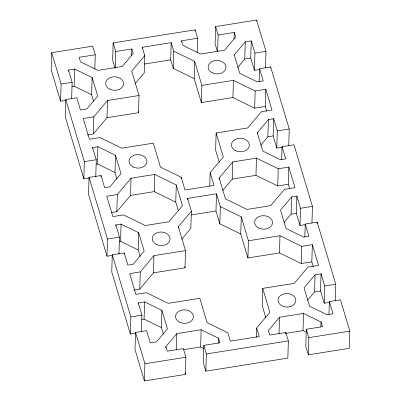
<?xml version="1.0" encoding="UTF-8"?>
<svg xmlns="http://www.w3.org/2000/svg" width="401" height="401" viewBox="0 0 401 401"><rect width="100%" height="100%" fill="white"/><g stroke="black" fill="none" stroke-linecap="round" stroke-linejoin="round"><path stroke-width="0.6" d="M94.847 68.887L95.263 54.762L92.686 46.16L51.689 52.686L51.178 69.884L60.566 101.207L66.1 100.325M60.566 101.207L61.077 84.009L51.689 52.686M68.441 71.248L68.476 70.02L74.676 69.032L92.155 77.573L97.694 96.045L86.791 109.002L80.461 110.009L76.797 97.779L65.729 99.543L65.223 116.736L83.829 178.826L89.197 177.969M71.649 98.826L72.14 82.25L68.476 70.02M93.608 101.323L91.644 94.766L74.165 86.225L74.676 69.032M83.829 178.826L84.335 161.633L65.729 99.543M92.586 148.771L92.626 147.543L97.884 146.706L115.498 155.312L121.002 173.683L109.914 186.861L104.656 187.698L101.007 175.518L89.067 177.417L88.556 194.61L107.022 256.219L112.395 255.367M91.644 94.766L92.155 77.573M87.398 134.916L93.283 133.979L93.794 116.786L107.483 100.516L139.037 95.488L131.728 71.137L144.756 55.649L142.25 47.278L171.197 42.666L173.753 51.193L173.242 68.391L194.194 78.626L201.362 102.571L232.921 97.548L254.665 108.175L265.262 106.486L265.773 89.288L255.176 90.977L233.427 80.35L201.873 85.378L201.362 102.571M95.764 176.926L96.275 159.728L92.626 147.543M116.942 179.026L114.987 172.51L97.373 163.904L97.884 146.706M100.972 176.746L101.007 175.518M93.283 133.979L106.972 117.709L107.483 100.516M197.222 52.977L197.658 38.24L195.142 29.839L113.147 42.897L112.641 60.095L115.047 68.125M107.022 256.219L107.533 239.026L89.067 177.417M115.237 68.085L115.729 51.503L113.147 42.897M115.779 226.169L115.819 224.941L121.077 224.104L138.691 232.71L144.195 251.081L133.112 264.259L127.849 265.096L124.2 252.911L112.26 254.815L111.754 272.008L130.36 334.093L135.889 333.216M114.987 172.51L115.498 155.312M111.533 212.535L116.826 211.688L117.338 194.495L131.032 178.219L154.741 174.44L176.28 184.961L182.48 205.653L168.926 221.763L145.212 225.542L123.453 214.911L112.871 216.595L106.751 196.179L117.338 194.495M118.957 254.319L119.468 237.126L115.819 224.941M140.134 256.424L138.18 249.903L120.566 241.297L121.077 224.104M124.165 254.139L124.2 252.911M131.638 55.694L131.839 48.937L115.729 51.503M116.826 211.688L130.52 195.412L131.032 178.219M130.36 334.093L130.866 316.9L112.26 254.815M106.972 117.709L138.525 112.686L139.037 95.488M142.215 48.506L142.25 47.278M138.235 304.138L138.27 302.91L144.601 301.898L161.919 310.364L167.453 328.835L156.455 341.913L150.255 342.9L146.591 330.67L135.523 332.434L135.012 349.627L144.4 380.95L185.397 374.419L185.909 357.226L183.327 348.619L167.217 351.186L165.854 346.639L176.801 333.622L201.142 329.742L218.54 338.243L219.903 342.795L203.793 345.361L203.282 362.554L205.858 371.161L287.853 358.103L288.359 340.905L285.843 332.509L269.733 335.076L268.369 330.524L279.527 317.261L303.532 313.437L321.011 321.978L322.419 326.68L306.309 329.246L305.798 346.444L308.314 354.84L349.311 348.314L349.822 331.116L340.434 299.793L329.371 301.557L328.985 314.454M138.18 249.903L138.691 232.71M144.756 55.649L144.245 72.842L135.167 83.639M133.884 290.048L139.774 289.111L140.285 271.918L153.969 255.648L185.528 250.62L178.34 226.68L191.372 211.192L187.538 198.41L216.49 193.798L220.319 206.58L219.808 223.773L240.76 234.014L247.928 257.958L279.487 252.936L301.231 263.557L311.828 261.868L312.339 244.675L301.742 246.364L279.993 235.738L248.44 240.765L247.928 257.958M141.443 331.717L141.934 315.136L138.27 302.91M163.372 334.113L161.408 327.557L144.089 319.096L144.601 301.898M144.4 380.95L144.911 363.757L135.523 332.434M178.25 210.435L175.768 202.159L154.235 191.633L154.741 174.44M139.774 289.111L153.463 272.84L153.969 255.648M161.408 327.557L161.919 310.364M173.242 68.391L170.686 59.864L171.197 42.666M165.814 347.868L165.854 346.639M175.768 202.159L176.28 184.961M181.508 42.035L181.548 40.807L197.658 38.24M178.305 227.908L178.34 226.68M181.157 178.455L181.192 177.227L160.49 167.112L153.322 143.162L121.769 148.19L100.019 137.563L89.423 139.252L83.197 118.475L93.794 116.786M176.33 349.587L176.801 333.622M153.463 272.84L185.016 267.818L185.528 250.62M187.503 199.638L187.538 198.41M195.102 31.067L195.142 29.839M194.194 78.626L194.706 61.433L173.753 51.193M191.372 211.192L190.861 228.385L181.778 239.181M203.999 348.584L200.63 346.94L201.142 329.742M209.738 186.124L210.139 172.615L223.327 156.936L216.144 132.997L247.698 127.969L261.387 111.699L271.983 110.009L265.773 89.288M265.497 67.954L265.988 51.373L256.6 20.05L215.603 26.581L215.091 43.774L217.432 51.574M205.858 371.161L206.37 353.968L203.793 345.361M217.628 51.559L218.119 34.977L215.603 26.581M216.144 132.997L215.633 150.19L219.227 162.159M219.808 223.773L215.979 210.991L216.49 193.798M219.172 179.252L219.207 178.024L232.76 161.909L256.475 158.134L278.234 168.766L288.815 167.082L294.991 187.688L284.409 189.377L270.715 205.653L247.001 209.432L225.467 198.906L219.207 178.024M218.395 343.161L218.54 338.243M234.034 39.168L234.234 32.411L218.119 34.977M232.921 97.548L233.427 80.35M222.685 190.48L232.249 179.107L232.76 161.909M237.678 67.463L244.75 59.052L245.262 41.859L251.257 40.907L254.921 53.133L254.409 70.33L259.943 69.448M240.76 234.014L241.272 216.821L220.319 206.58M254.409 70.33L250.745 58.1L251.257 40.907M256.565 21.278L256.6 20.05M254.665 108.175L255.176 90.977M288.815 167.082L288.304 184.275L277.723 185.959L255.963 175.327L256.475 158.134M257.277 133.954L257.312 132.726L268.399 119.548L273.657 118.711L277.312 130.896L276.8 148.089L282.174 147.232M259.191 81.563L259.577 68.666L270.64 66.907L289.246 128.992L288.755 145.573M256.434 337.211L256.705 327.998L269.893 312.324L262.71 288.379L294.264 283.357L307.953 267.086L318.549 265.397L312.339 244.675M262.71 288.379L262.199 305.577L265.793 317.547M260.765 145.212L267.888 136.741L268.399 119.548M270.605 68.135L270.64 66.907M276.8 148.089L273.151 135.904L273.657 118.711M277.723 185.959L278.234 168.766M281.657 159.578L282.043 146.681L293.978 144.781L312.444 206.39L311.948 222.966M279.487 252.936L279.993 235.738M279.036 333.838L279.527 317.261M285.808 333.737L285.843 332.509M283.958 222.61L291.086 214.139L291.592 196.941L296.855 196.104L300.504 208.289L299.993 225.482L305.367 224.63M299.993 225.482L296.344 213.302L296.855 196.104M301.231 263.557L301.742 246.364M304.85 236.971L305.236 224.074L317.171 222.174L335.777 284.264L335.286 300.84M306.299 332.234L303.021 330.63L303.532 313.437M308.314 354.84L308.825 337.647L306.309 329.246M307.472 300.349L314.544 291.943L315.056 274.75L321.051 273.793L324.715 286.023L324.203 303.221L329.121 302.434M317.136 223.402L317.171 222.174M324.203 303.221L320.539 290.991L321.051 273.793M320.865 326.89L321.011 321.978M245.262 41.859L234.259 54.937L239.768 73.313L257.247 81.854L263.241 80.897L259.577 68.666M291.592 196.941L280.51 210.124L286.013 228.49L303.627 237.096L308.885 236.259L305.236 224.074M315.056 274.75L304.053 287.828L309.562 306.204L327.041 314.74L333.036 313.788L329.371 301.557M95.263 54.762L79.152 57.328L80.516 61.879L97.914 70.381L122.25 66.506L133.202 53.488L131.839 48.937M144.2 64.08L170.686 59.864M61.077 84.009L72.14 82.25M254.921 53.133L265.988 51.373M71.909 86.586L74.165 86.225M244.75 59.052L250.745 58.1M84.335 161.633L96.275 159.728M277.312 130.896L289.246 128.992M96.205 164.089L97.373 163.904M267.888 136.741L273.151 135.904M232.249 179.107L255.963 175.327M130.52 195.412L154.235 191.633M191.342 214.916L215.979 210.991M107.533 239.026L119.468 237.126M300.504 208.289L312.444 206.39M119.398 241.482L120.566 241.297M291.086 214.139L296.344 213.302M140.285 271.918L129.688 273.607L135.914 294.384L146.51 292.695L168.26 303.321L199.813 298.294L207.101 322.655L227.803 332.77L230.314 341.136L259.262 336.529L256.705 327.998M130.866 316.9L141.934 315.136M324.715 286.023L335.777 284.264M141.789 319.462L144.089 319.096M314.544 291.943L320.539 290.991M183.593 349.652L200.63 346.94M285.788 333.376L303.021 330.63M144.911 363.757L185.909 357.226M206.37 353.968L288.359 340.905M308.825 337.647L349.822 331.116M282.043 146.681L285.692 158.866L280.434 159.703L262.82 151.097L257.312 132.726M265.262 106.486L266.685 111.222M311.828 261.868L313.251 266.605M288.304 184.275L289.542 188.395M234.234 32.411L235.643 37.118L224.645 50.195L200.64 54.02L182.911 45.353L181.548 40.807M194.706 61.433L201.873 85.378M241.272 216.821L248.44 240.765M210.139 172.615L213.974 185.397L185.021 190.009L181.192 177.227M138.17 111.498L138.525 112.686M184.655 266.62L185.016 267.818M185.051 373.271L185.397 374.419M179.688 322.239A8.932 6.752 1.7 0 0 193.372 316.955A8.932 6.752 1.7 0 0 180.28 310.559A8.932 6.752 1.7 0 0 179.688 322.239M156.365 244.415A8.932 6.752 1.7 0 0 170.049 239.131A8.932 6.752 1.7 0 0 156.956 232.735A8.932 6.752 1.7 0 0 156.365 244.415M133.172 167.022A8.932 6.752 1.7 0 0 146.856 161.733A8.932 6.752 1.7 0 0 133.764 155.337A8.932 6.752 1.7 0 0 133.172 167.022M109.849 89.192A8.932 6.752 1.7 0 0 123.533 83.909A8.932 6.752 1.7 0 0 110.44 77.513A8.932 6.752 1.7 0 0 109.849 89.192M212.294 72.832A8.932 6.752 1.7 0 0 225.974 67.548A8.932 6.752 1.7 0 0 212.881 61.152A8.932 6.752 1.7 0 0 212.294 72.832M235.628 150.701A8.932 6.752 1.7 0 0 249.312 145.418A8.932 6.752 1.7 0 0 236.219 139.022A8.932 6.752 1.7 0 0 235.628 150.701M258.82 228.094A8.932 6.752 1.7 0 0 272.505 222.811A8.932 6.752 1.7 0 0 259.412 216.415A8.932 6.752 1.7 0 0 258.82 228.094M282.159 305.963A8.932 6.752 1.7 0 0 295.843 300.68A8.932 6.752 1.7 0 0 282.75 294.284A8.932 6.752 1.7 0 0 282.159 305.963"/></g></svg>
